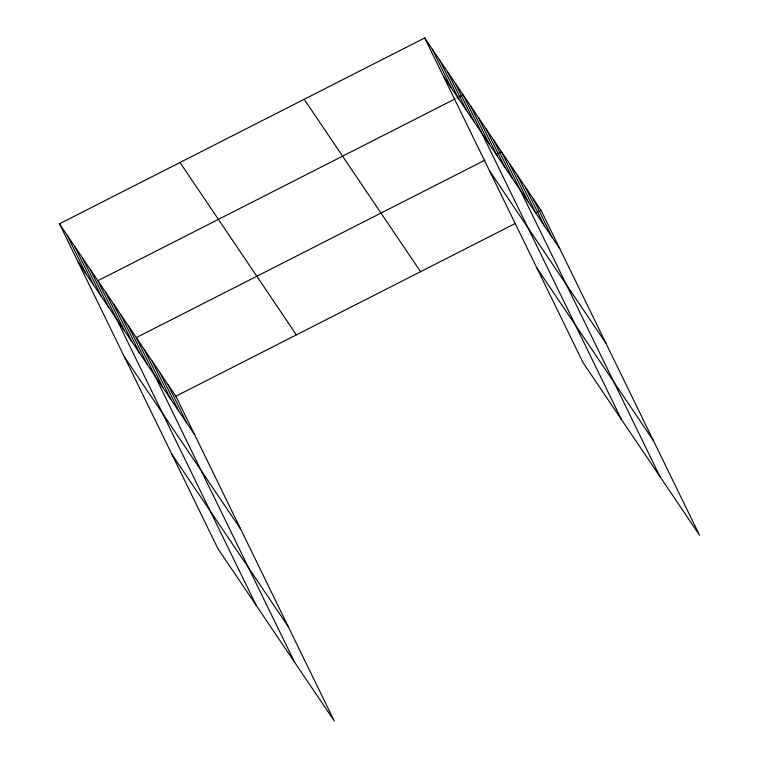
<?xml version="1.0" encoding="UTF-8"?>
<svg xmlns="http://www.w3.org/2000/svg" width="759" height="759" viewBox="0 0 759 759"><rect width="100%" height="100%" fill="white"/><g stroke="black" fill="none" stroke-linecap="round" stroke-linejoin="round"><path stroke-width="1.14" d="M59.477 223.82L175.86 396.217L334.292 721.05L217.909 548.653L59.477 223.82L424.708 37.95L541.091 210.347L699.523 535.18L583.14 362.783L424.708 37.95M454.878 99.031L97.883 280.716L256.314 605.549M456.937 97.987L463.113 94.837L621.545 419.67M485.039 160.121L136.288 337.603L294.72 662.436M496.377 154.352L501.528 151.734L659.96 476.567M175.86 396.217L515.342 223.45M535.949 212.966L541.091 210.347M443.398 76.261L559.781 248.658M489.508 170.813L605.9 343.21M537.021 268.231L653.414 440.628M304.179 99.287L420.571 271.684M179.997 162.483L296.389 334.88M78.158 262.14L194.551 434.527M124.277 356.683L240.66 529.08M171.79 454.1L288.173 626.498M533.179 198.621L551.869 236.931M525.266 186.894L543.956 225.214M517.353 175.177L536.034 213.488M509.441 163.451L528.122 201.761M493.843 140.349L512.524 178.669M486.158 128.973L504.849 167.284M478.483 117.598L497.164 155.908M470.798 106.222L489.489 144.533M455.438 83.462L474.119 121.772M447.753 72.086L466.443 110.397M440.068 60.711L458.759 99.021M432.393 49.326L451.074 87.636M167.948 384.49L186.629 422.81M160.035 372.773L178.716 411.084M152.113 361.047L170.803 399.357M144.201 349.33L162.891 387.64M128.603 326.228L147.293 364.538M120.928 314.843L139.609 353.163M113.243 303.467L131.933 341.778M105.558 292.092L124.248 330.402M90.198 269.331L108.888 307.651M82.513 257.956L101.203 296.266M74.837 246.58L93.518 284.891M67.153 235.205L85.843 273.515"/></g></svg>
